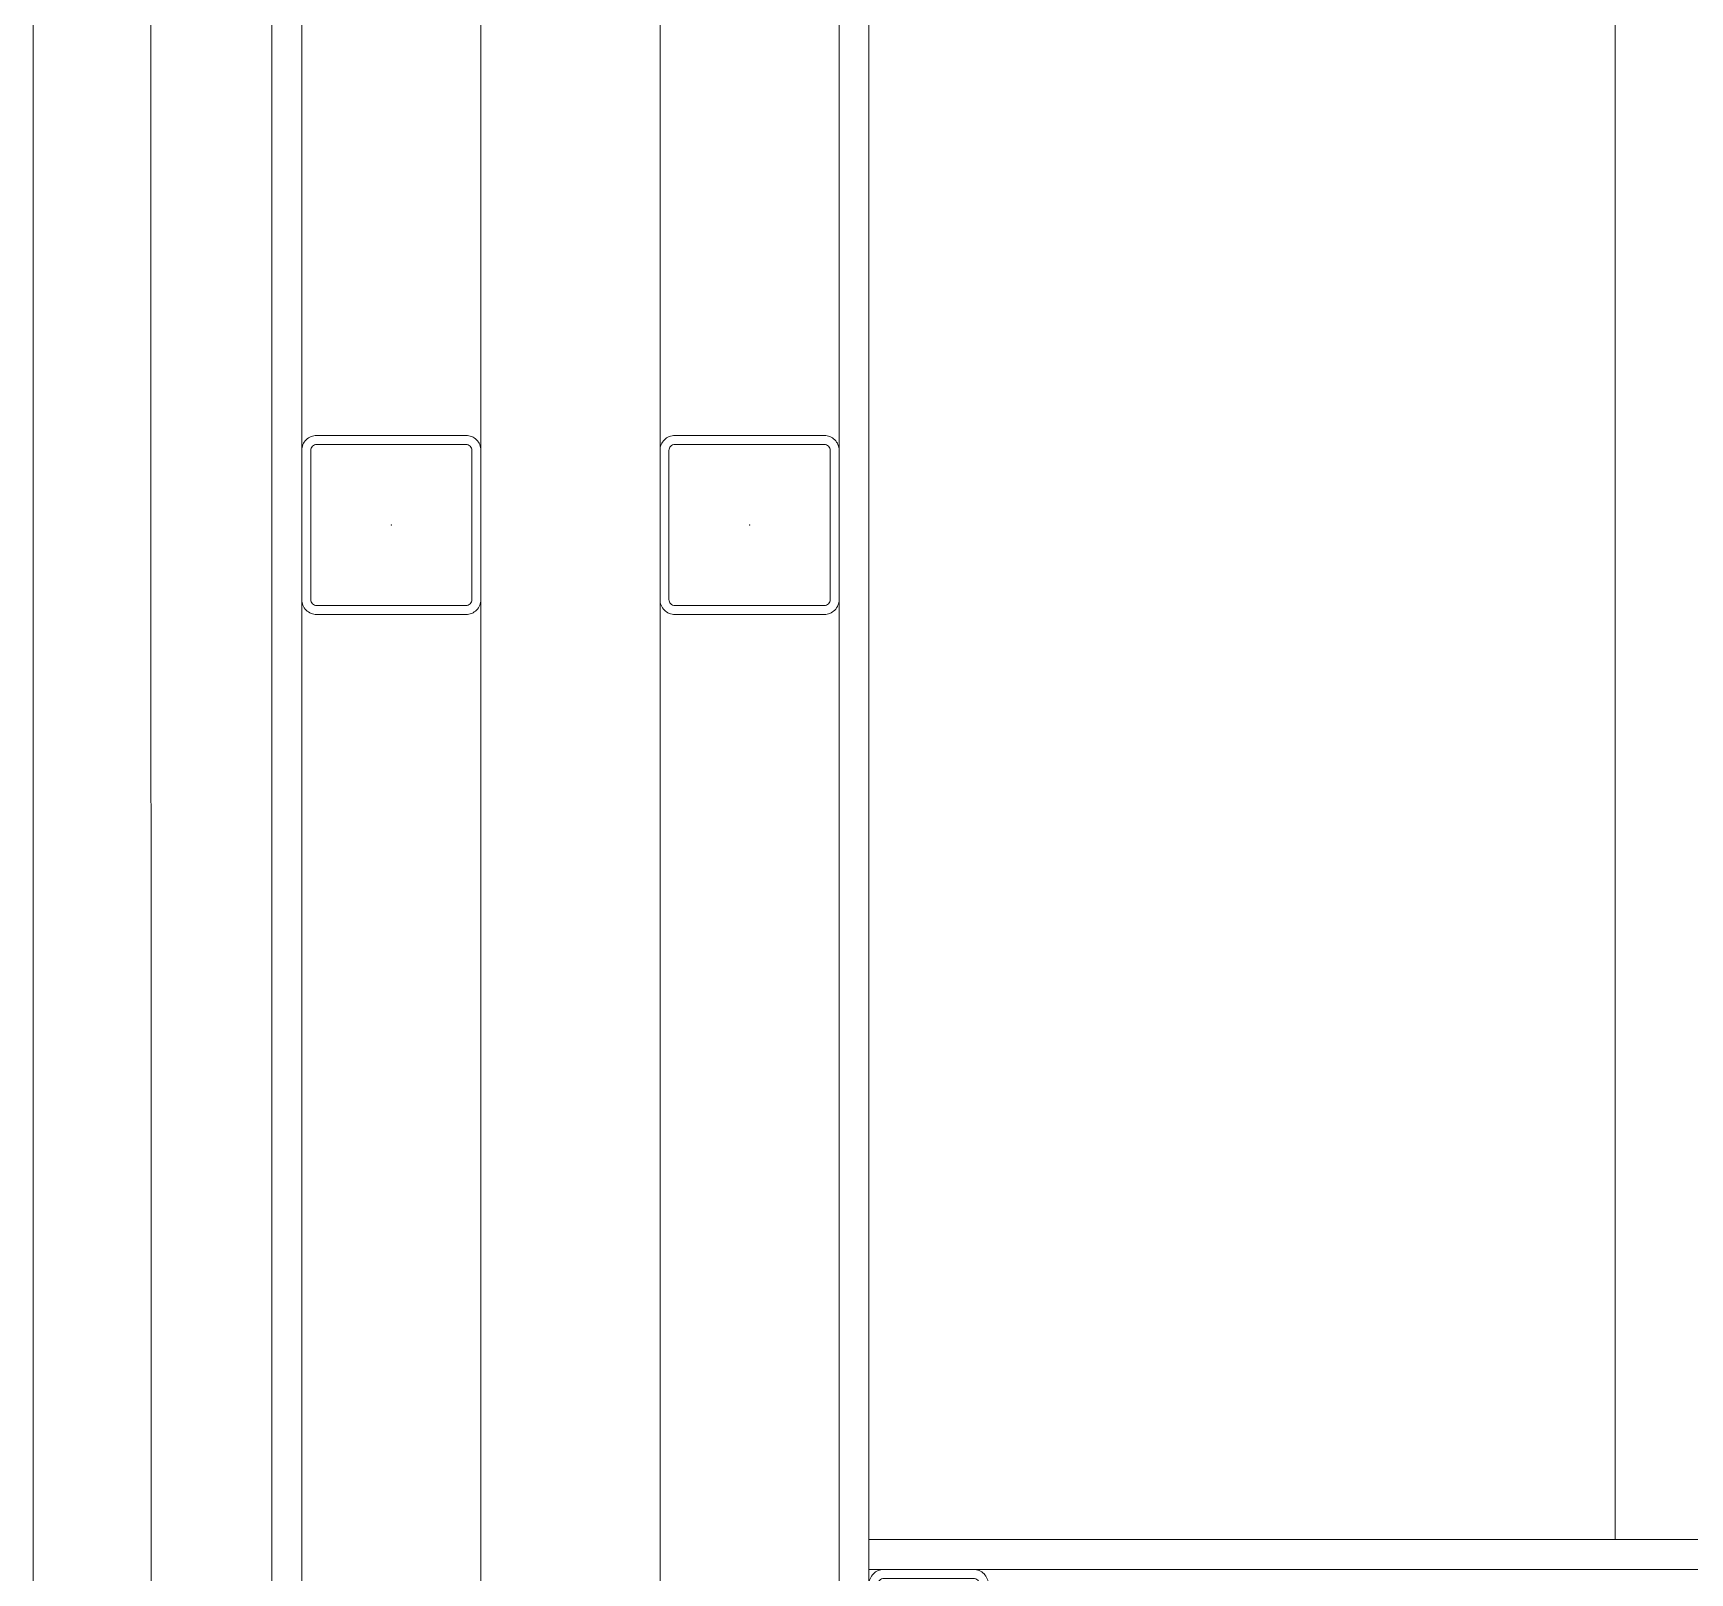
# Model space of a CAD drawing. Extents: x -1299 to 23780, y -3010 to 8106.
# Drawn here: x 7099.5 to 7155, y 1843.9 to 1895.5 of the extents above; entities that cross this region are included whole.
import ezdxf

# ---------------------------------------------------------------- set-up
doc = ezdxf.new("R2010")
doc.units = 0
doc.header["$LTSCALE"] = 25
doc.header["$MEASUREMENT"] = 0
doc.linetypes.add('DOT2', pattern=[0.125, 0, -0.125])
doc.linetypes.add('HIDDEN', pattern=[0.375, 0.25, -0.125])
doc.layers.get('0').update_dxf_attribs({"color": 9, "lineweight": 9})
for name, color, linetype, lineweight in [('06D', 9, 'Continuous', 9), ('10', 9, 'Continuous', 9), ('11', 9, 'Continuous', 9), ('20', 9, 'DOT2', 9), ('33', 9, 'BATTING', 9)]:
    doc.layers.add(name, color=color, linetype=linetype, lineweight=lineweight)
doc.linetypes.add('BATTING', pattern='A,0.0001,-0.1,[134,ltypeshp.shx,S=0.1,R=0,X=-0.1,Y=0],-0.2,[134,ltypeshp.shx,S=0.1,R=180,X=0.1,Y=0],-0.1', length=0.4001)

# ---------------------------------------------------------------- blocks, each defined once
blk = doc.blocks.new('prf-60x60')
for points in [[(-2.5, -6), (2.5, -6, 0.414214), (3, -5.5), (3, -0.5, 0.414214), (2.5, 0), (-2.5, 0, 0.414214), (-3, -0.5), (-3, -5.5, 0.414214)], [(-2.5, -5.7), (2.5, -5.7, 0.414214), (2.7, -5.5), (2.7, -0.5, 0.414214), (2.5, -0.3), (-2.5, -0.3, 0.414214), (-2.7, -0.5), (-2.7, -5.5, 0.414214)]]:
    blk.add_lwpolyline(points, format="xyb", close=True)
at = {"color": 252}
blk.add_point((0, -3), dxfattribs=at)
blk = doc.blocks.new('Prf-40x40')
for points in [[(1.5, -2), (-1.5, -2, -0.414214), (-2, -1.5), (-2, 1.5, -0.414214), (-1.5, 2), (1.5, 2, -0.414214), (2, 1.5), (2, -1.5, -0.414214)], [(1.5, -1.7), (-1.5, -1.7, -0.414214), (-1.7, -1.5), (-1.7, 1.5, -0.414214), (-1.5, 1.7), (1.5, 1.7, -0.414214), (1.7, 1.5), (1.7, -1.5, -0.414214)]]:
    blk.add_lwpolyline(points, format="xyb", close=True)
blk.add_point((0, 0))

msp = doc.modelspace()

# ---------------------------------------------------------------- linework, layer by layer
at = {"layer": '06D'}
for points in [[(7107.5, 1825), (7099.5, 1825), (7099.5, 2833), (7980, 2833), (7980, 2825)], [(7114.5, 2390), (7114.5, 1826)], [(7120.5, 1826), (7120.5, 2390)], [(7152.499, 1845), (7152.499, 1945.001)]]:
    msp.add_lwpolyline(points, dxfattribs=at)
at = {"layer": '11'}
for points in [[(7107.5, 2390), (7107.5, 2390), (7107.5, 1825), (7127.5, 1825), (7127.5, 2390)], [(7108.5, 2390), (7108.5, 1826), (7126.5, 1826), (7126.5, 2390)], [(7127.5, 1835), (7909.5, 1835), (7909.5, 1945), (7899.5, 1945), (7899.5, 1845), (7127.5, 1845)], [(7900.5, 1944), (7900.5, 1844), (7127.5, 1844)], [(7127.5, 1844), (7127.5, 1845)]]:
    msp.add_lwpolyline(points, dxfattribs=at)
at = {"layer": '20', "linetype": 'HIDDEN', "lineweight": 0}
msp.add_lwpolyline([(7129.5, 979.758, -0.152644), (10705.5, 2076.188, -0.10573)], format="xyb", dxfattribs=at)
at = {"layer": '33', "ltscale": 0.4}
msp.add_lwpolyline([(7980, 2829), (7103.289, 2829), (7103.457, 1825)], dxfattribs=at)

# ---------------------------------------------------------------- block references
at = {"layer": '10'}
for p in [(7111.5, 1882), (7123.5, 1882)]:
    msp.add_blockref('prf-60x60', p, dxfattribs=at)
at = {"layer": '10', "xscale": -1}
msp.add_blockref('Prf-40x40', (7129.5, 1842), dxfattribs=at)

doc.saveas('drawing.dxf')
